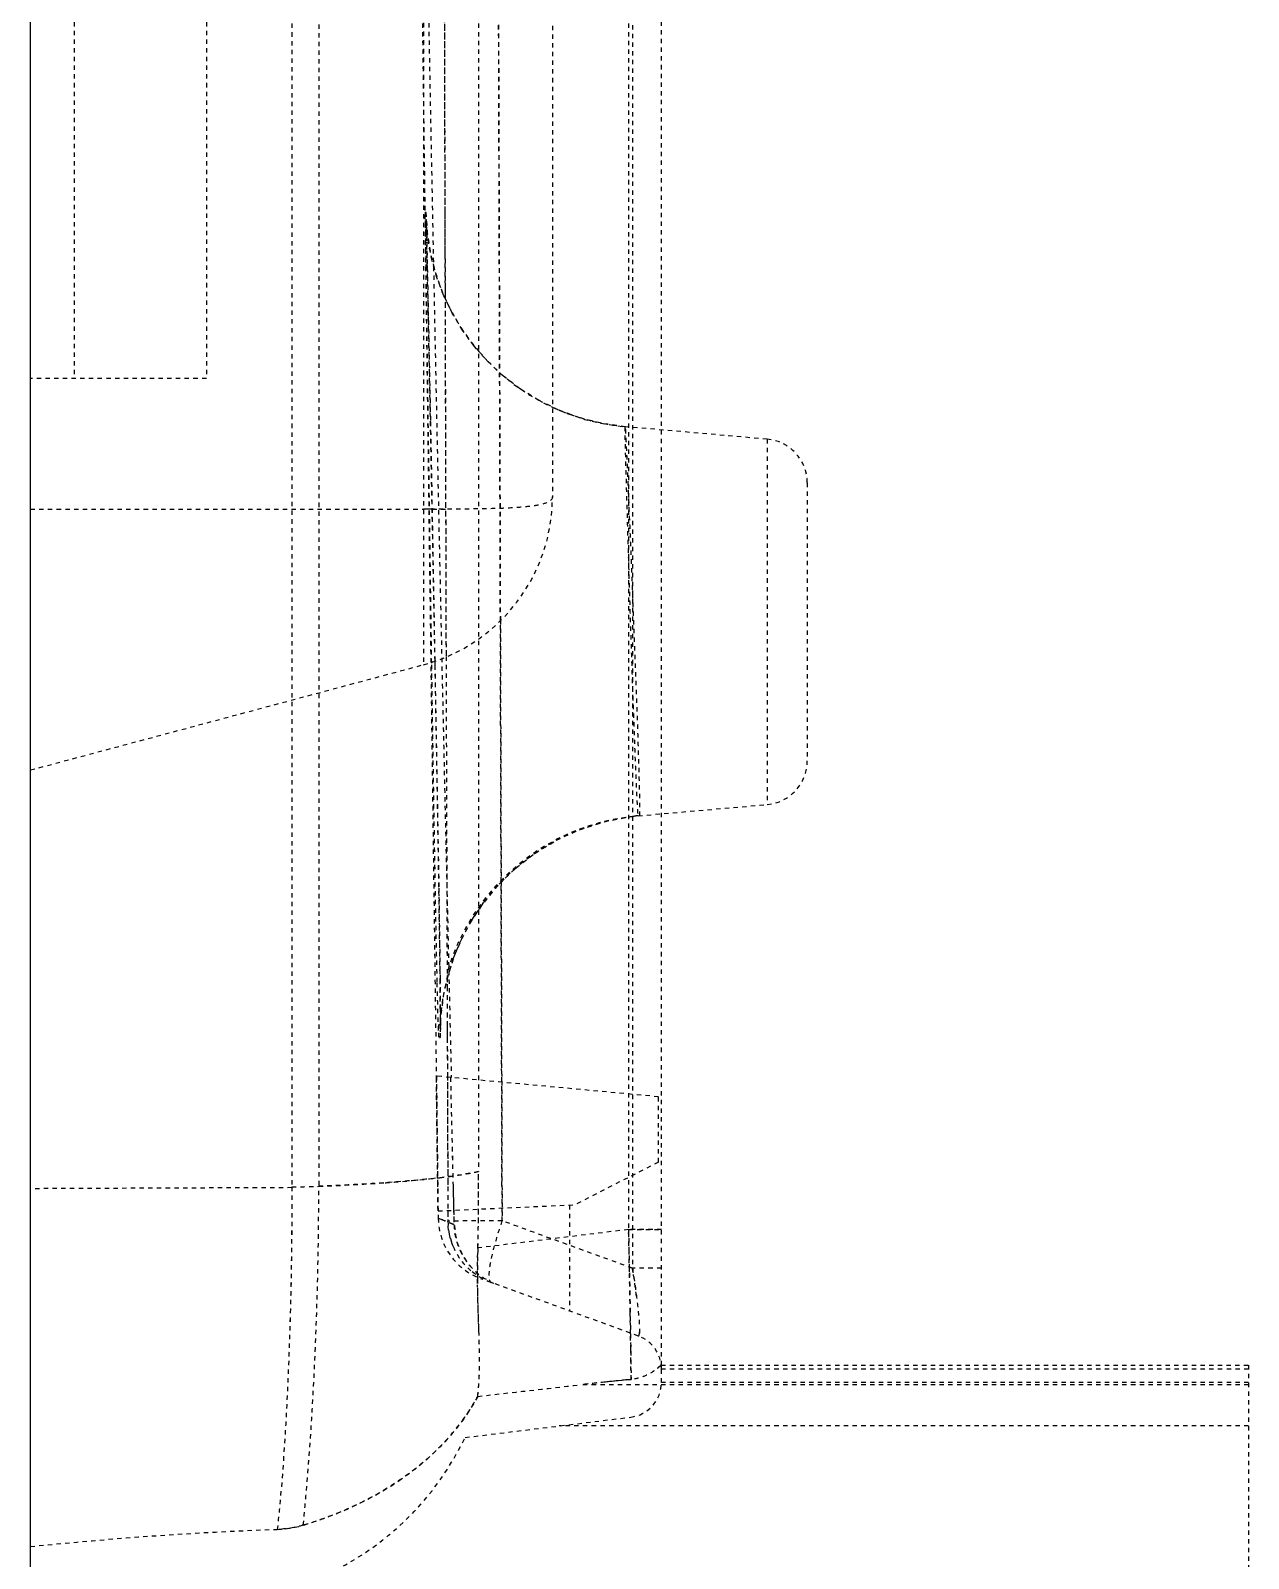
# Model space of a CAD drawing. Header units: millimetres. Extents: x 2604 to 3411, y 1248 to 1867.
# Drawn here: x 3254.22 to 3282.22, y 1444.89 to 1480.03 of the extents above; entities that cross this region are included whole.
import ezdxf

# ---------------------------------------------------------------- set-up
doc = ezdxf.new("R2010")
doc.units = ezdxf.units.MM
doc.linetypes.add('HIDDEN', pattern=[0.2, 0.1, -0.1])
doc.layers.add('DEFAULT_2', color=8, linetype='HIDDEN')

msp = doc.modelspace()

# ---------------------------------------------------------------- linework, layer by layer
at = {"color": 7, "linetype": 'Continuous'}
msp.add_line((3254.223, 1355.021), (3254.223, 1785.021), dxfattribs=at)
at = {"layer": 'DEFAULT_2', "color": 8, "linetype": 'HIDDEN'}
for p, q in [((3268.726, 1448.935), (3268.726, 1703.845)), ((3268.061, 1693.352), (3268.061, 1451.562)), ((3267.971, 1692.99), (3267.971, 1452.453)), ((3260.229, 1691.586), (3260.229, 1453.415)), ((3260.847, 1691.569), (3260.847, 1453.446)), ((3264.524, 1691.391), (3264.521, 1453.786)), ((3263.253, 1510.205), (3263.258, 1465.442)), ((3266.223, 1494.736), (3266.223, 1469.305)), ((3255.223, 1492.021), (3255.223, 1472.021)), ((3258.265, 1492.021), (3258.265, 1472.021)), ((3263.15, 1486.391), (3263.593, 1452.716)), ((3265.064, 1452.653), (3264.971, 1484.76)), ((3263.726, 1484.58), (3263.775, 1465.634)), ((3263.734, 1480.922), (3263.747, 1475.849)), ((3263.303, 1475.846), (3263.297, 1475.848)), ((3263.297, 1475.848), (3263.31, 1474.59)), ((3263.313, 1475.841), (3263.303, 1475.846)), ((3263.747, 1475.849), (3263.747, 1475.669)), ((3263.32, 1475.668), (3263.32, 1475.672)), ((3263.32, 1475.672), (3263.321, 1475.626)), ((3263.321, 1475.626), (3263.328, 1475.359)), ((3263.747, 1475.669), (3263.752, 1473.948)), ((3263.328, 1475.359), (3263.418, 1471.031)), ((3263.31, 1474.59), (3263.425, 1466.374)), ((3263.752, 1473.948), (3263.775, 1465.634)), ((3258.265, 1472.021), (3254.223, 1472.021)), ((3263.418, 1471.031), (3263.61, 1460.306)), ((3271.162, 1470.629), (3267.883, 1470.916)), ((3271.162, 1470.629), (3271.162, 1462.227)), ((3272.079, 1469.628), (3272.079, 1463.228)), ((3254.223, 1469.021), (3263.258, 1469.021)), ((3263.383, 1469.021), (3263.258, 1469.021)), ((3263.461, 1469.021), (3263.383, 1469.021)), ((3263.425, 1466.374), (3263.439, 1465.437)), ((3265.024, 1466.468), (3265.064, 1452.653)), ((3263.522, 1465.533), (3263.507, 1466.342)), ((3254.223, 1463.021), (3263.258, 1465.442)), ((3263.524, 1465.439), (3263.522, 1465.533)), ((3263.775, 1465.634), (3263.776, 1465.443)), ((3263.776, 1465.443), (3263.799, 1458.293)), ((3263.776, 1465.443), (3263.818, 1452.647)), ((3268.189, 1461.967), (3271.162, 1462.227)), ((3268.227, 1461.97), (3268.112, 1461.959)), ((3263.61, 1460.306), (3263.638, 1458.228)), ((3263.799, 1458.293), (3263.8, 1458.032)), ((3263.638, 1458.228), (3263.644, 1457.498)), ((3263.8, 1458.032), (3263.803, 1457.141)), ((3263.628, 1456.871), (3263.641, 1456.87)), ((3263.803, 1457.141), (3263.803, 1456.871)), ((3263.803, 1456.871), (3263.806, 1455.981)), ((3268.657, 1455.505), (3263.552, 1455.98)), ((3263.584, 1453.434), (3263.552, 1455.98)), ((3263.573, 1454.43), (3263.554, 1455.98)), ((3263.554, 1455.98), (3263.591, 1452.88)), ((3263.806, 1455.981), (3263.815, 1453.435)), ((3263.877, 1455.95), (3263.958, 1452.566)), ((3263.877, 1455.95), (3263.936, 1453.442)), ((3268.657, 1454), (3268.657, 1455.505)), ((3263.585, 1453.434), (3263.573, 1454.43)), ((3264.522, 1453.187), (3264.521, 1453.786)), ((3268.657, 1454), (3266.738, 1453.022)), ((3260.229, 1453.415), (3254.223, 1453.391)), ((3263.591, 1452.88), (3263.585, 1453.434)), ((3263.815, 1453.435), (3263.817, 1452.881)), ((3263.936, 1453.442), (3263.95, 1452.889)), ((3263.591, 1452.88), (3266.738, 1453.022)), ((3266.611, 1453.016), (3266.611, 1450.581)), ((3263.593, 1452.713), (3263.606, 1452.709)), ((3263.593, 1452.713), (3263.653, 1452.692)), ((3263.957, 1452.566), (3263.593, 1452.713)), ((3263.606, 1452.709), (3263.818, 1452.647)), ((3263.653, 1452.692), (3263.957, 1452.566)), ((3263.817, 1452.881), (3263.818, 1452.647)), ((3265.064, 1452.653), (3263.818, 1452.647)), ((3263.95, 1452.889), (3263.954, 1452.722)), ((3263.954, 1452.722), (3263.958, 1452.566)), ((3268.061, 1451.562), (3265.064, 1452.653)), ((3267.971, 1452.453), (3264.507, 1452.028)), ((3268.726, 1452.453), (3267.971, 1452.453)), ((3268.197, 1450.003), (3264.584, 1451.318)), ((3268.726, 1451.562), (3268.061, 1451.562)), ((3268.022, 1449.699), (3268.017, 1450.053)), ((3268.717, 1449.33), (3268.726, 1449.243)), ((3268.718, 1449.33), (3282.223, 1449.33)), ((3282.223, 1449.243), (3268.726, 1449.243)), ((3282.223, 1449.33), (3282.223, 1375.021)), ((3282.223, 1448.88), (3266.855, 1448.88)), ((3267.931, 1448.995), (3268.029, 1449.005)), ((3282.223, 1448.935), (3268.726, 1448.935)), ((3264.215, 1447.67), (3268.02, 1448.137)), ((3282.223, 1447.935), (3266.375, 1447.935))]:
    msp.add_line(p, q, dxfattribs=at)
for points in [[(3267.9, 1470.914), (3267.348, 1470.994), (3266.844, 1471.122), (3266.363, 1471.299), (3265.909, 1471.521), (3265.485, 1471.783), (3265.096, 1472.08), (3264.743, 1472.409), (3264.428, 1472.764), (3264.153, 1473.138), (3263.919, 1473.528), (3263.725, 1473.926), (3263.572, 1474.327), (3263.456, 1474.727), (3263.377, 1475.122), (3263.334, 1475.458), (3263.322, 1475.627), (3263.32, 1475.668)], [(3263.645, 1457.14), (3263.645, 1457.138), (3263.648, 1457.225), (3263.665, 1457.46), (3263.713, 1457.816), (3263.802, 1458.23), (3263.94, 1458.677), (3264.128, 1459.125), (3264.365, 1459.565), (3264.653, 1459.991), (3264.994, 1460.396), (3265.385, 1460.772), (3265.825, 1461.11), (3266.311, 1461.404), (3266.84, 1461.647), (3267.407, 1461.83), (3268.004, 1461.946), (3268.114, 1461.959)], [(3263.644, 1457.498), (3263.645, 1457.219), (3263.645, 1457.148), (3263.645, 1457.14)]]:
    msp.add_lwpolyline(points, dxfattribs=at)
for centre, radius, start, end in [((8467.393, 1579.42), 5204.962, 181.024072, 181.359285), ((3268.338, 1475.921), 5.026, 180.8837, 264.9652), ((-258.899, 1401.424), 3523.004, 1.055828, 1.18998), ((3271.074, 1469.628), 1.005, 0, 85), ((3262.223, 1469.305), 4, 285, 0), ((3263.352, 1614.58), 145.559, 270.04281, 270.16486), ((3271.074, 1463.228), 1.005, 275, 0), ((3268.668, 1456.96), 5.03, 96.3525, 181.0368), ((3268.624, 1456.961), 5.024, 95.9028, 163.2339), ((3268.618, 1457.061), 4.925, 94.9891, 95.8853), ((3157.502, 1456.889), 106.144, 0.21888, 0.669), ((3268.575, 1456.96), 4.973, 177.4779, 180.9958), ((3261.791, 1468.844), 15.31, 276.8805, 277.7054), ((3209.113, 1453.168), 55.409, 359.4138, 0.02), ((3265.1, 1452.735), 1.507, 180.8157, 250), ((3265.325, 1452.652), 1.507, 180.1938, 229.8007), ((3265.458, 1452.584), 1.488, 181.3744, 249.9956), ((3237.386, 1452.878), 27.134, 358.2036, 359.4141), ((2891.498, 1443.978), 376.569, 1.14141, 1.28959), ((3281.66, 1451.49), 17.162, 178.205, 180.2332), ((3285.326, 1451.486), 20.827, 180.1811, 180.4722), ((3286.756, 1451.498), 22.258, 180.4729, 180.8091), ((2953.014, 1445.178), 315.041, 0.9755, 1.1461), ((3243.916, 1447.764), 24.442, 8.7156, 8.9374), ((3246.51, 1448.145), 21.821, 7.3081, 8.7606), ((3023.496, 1446.375), 244.548, 0.86181, 0.97622), ((3267.922, 1449.248), 0.804, 0, 70), ((3150.076, 1448.081), 117.957, 0.44899, 0.78596), ((3277.302, 1356.199), 93.269, 95.70575, 96.43137), ((3277.26, 1356.58), 92.885, 96.06921, 96.43188), ((3277.341, 1355.82), 93.65, 95.76688, 96.06964), ((3267.922, 1448.935), 0.804, 277, 0), ((3260.026, 1451.056), 5.099, 324.1744, 331.4017)]:
    msp.add_arc(centre, radius, start, end, dxfattribs=at)
msp.add_ellipse((3285.097, 1454.588), major_axis=(262.701, 29.876), ratio=0.013688, start_param=-1.650827, end_param=-1.641849, dxfattribs=at)
for points in [[(3264.971, 1484.76), (3264.984, 1478.663), (3265.007, 1472.565), (3265.024, 1466.468)], [(3264.507, 1452.028), (3264.526, 1452.614), (3264.522, 1453.2), (3264.521, 1453.786)], [(3263.943, 1452.052), (3263.862, 1452.238), (3263.819, 1452.445), (3263.818, 1452.647)], [(3263.958, 1452.566), (3263.962, 1452.366), (3264.009, 1452.164), (3264.091, 1451.982)], [(3264.091, 1451.982), (3264.172, 1451.801), (3264.293, 1451.633), (3264.438, 1451.498)], [(3264.81, 1451.236), (3264.62, 1451.305), (3264.44, 1451.416), (3264.292, 1451.555)], [(3260.493, 1445.653), (3260.3, 1445.596), (3260.097, 1445.564), (3259.895, 1445.557)], [(3259.895, 1445.557), (3260.097, 1445.564), (3260.3, 1445.596), (3260.493, 1445.653)], [(3254.223, 1445.162), (3256.109, 1445.353), (3258.001, 1445.494), (3259.895, 1445.557)]]:
    msp.add_open_spline(points, degree=3, dxfattribs=at)
for points, knots in [([(3263.322, 1475.59), (3263.321, 1475.626), (3263.318, 1475.687), (3263.321, 1475.77), (3263.31, 1475.81), (3263.318, 1475.839), (3263.313, 1475.841)], [0, 0, 0, 0, 0.434107, 0.746099, 0.935021, 1, 1, 1, 1]), ([(3263.346, 1474.589), (3263.343, 1474.695), (3263.336, 1475.029), (3263.328, 1475.362), (3263.322, 1475.59)], [0, 0, 0, 0, 0.318266, 1, 1, 1, 1]), ([(3267.901, 1470.914), (3267.76, 1470.926), (3267.18, 1471.002), (3266.612, 1471.179), (3266.209, 1471.368)], [0, 0, 0, 0, 0.240553, 1, 1, 1, 1]), ([(3267.883, 1470.916), (3267.882, 1470.916), (3267.885, 1470.903), (3267.882, 1470.891), (3267.884, 1470.861), (3267.884, 1470.804), (3267.887, 1470.704), (3267.89, 1470.557), (3267.895, 1470.369), (3267.901, 1470.145), (3267.908, 1469.885), (3267.92, 1469.473), (3267.937, 1468.89), (3267.959, 1468.124), (3267.984, 1467.295), (3268.011, 1466.434), (3268.039, 1465.573), (3268.067, 1464.745), (3268.094, 1463.982), (3268.116, 1463.401), (3268.132, 1462.991), (3268.144, 1462.733), (3268.154, 1462.509), (3268.163, 1462.323), (3268.171, 1462.176), (3268.177, 1462.077), (3268.182, 1462.021), (3268.184, 1461.991), (3268.187, 1461.979), (3268.187, 1461.967), (3268.189, 1461.967)], [0, 0, 0, 0, 0.00063, 0.002507, 0.005609, 0.009912, 0.022031, 0.038677, 0.059662, 0.084798, 0.113899, 0.146777, 0.222763, 0.309497, 0.403372, 0.500776, 0.598109, 0.691795, 0.778268, 0.853959, 0.886691, 0.915652, 0.94066, 0.961529, 0.978078, 0.990124, 0.9944, 0.997484, 0.999353, 1, 1, 1, 1]), ([(3268.227, 1461.97), (3268.229, 1461.971), (3268.228, 1461.982), (3268.231, 1461.996), (3268.231, 1462.025), (3268.232, 1462.082), (3268.232, 1462.181), (3268.23, 1462.329), (3268.226, 1462.515), (3268.221, 1462.739), (3268.214, 1462.998), (3268.203, 1463.407), (3268.184, 1463.988), (3268.157, 1464.751), (3268.126, 1465.578), (3268.093, 1466.437), (3268.059, 1467.297), (3268.026, 1468.125), (3267.994, 1468.889), (3267.969, 1469.472), (3267.952, 1469.883), (3267.94, 1470.143), (3267.93, 1470.367), (3267.921, 1470.555), (3267.914, 1470.703), (3267.909, 1470.802), (3267.904, 1470.859), (3267.904, 1470.889), (3267.9, 1470.902), (3267.902, 1470.914), (3267.9, 1470.914)], [0, 0, 0, 0, 0.000686, 0.002584, 0.005692, 0.009991, 0.022076, 0.038658, 0.059554, 0.084582, 0.113558, 0.146298, 0.221988, 0.308436, 0.402075, 0.499341, 0.59666, 0.690446, 0.777106, 0.853046, 0.885917, 0.915022, 0.940171, 0.961176, 0.977849, 0.990001, 0.994323, 0.997445, 0.999343, 1, 1, 1, 1]), ([(3266.223, 1469.308), (3266.223, 1469.218), (3265.999, 1469.123), (3265.731, 1469.085), (3265.37, 1469.05), (3264.938, 1469.032), (3264.222, 1469.019), (3263.655, 1469.02), (3263.258, 1469.021)], [0, 0, 0, 0, 0.088473, 0.175519, 0.292814, 0.437961, 0.607274, 1, 1, 1, 1]), ([(3263.439, 1465.437), (3263.45, 1464.702), (3263.488, 1462.265), (3263.528, 1459.828), (3263.565, 1458.126)], [0, 0, 0, 0, 0.301454, 1, 1, 1, 1]), ([(3263.639, 1458.128), (3263.635, 1458.577), (3263.603, 1461.014), (3263.56, 1463.451), (3263.524, 1465.439)], [0, 0, 0, 0, 0.184255, 1, 1, 1, 1]), ([(3263.565, 1458.126), (3263.569, 1457.946), (3263.575, 1457.694), (3263.583, 1457.383), (3263.588, 1457.205), (3263.593, 1457.067), (3263.595, 1456.975), (3263.599, 1456.923), (3263.599, 1456.896), (3263.602, 1456.884), (3263.601, 1456.874), (3263.603, 1456.873)], [0, 0, 0, 0, 0.431236, 0.603125, 0.744839, 0.85569, 0.935327, 0.963359, 0.983492, 0.995701, 1, 1, 1, 1]), ([(3263.64, 1456.87), (3263.643, 1456.87), (3263.641, 1456.885), (3263.645, 1456.9), (3263.644, 1456.936), (3263.646, 1457.005), (3263.646, 1457.128), (3263.646, 1457.233), (3263.646, 1457.295)], [0, 0, 0, 0, 0.016147, 0.063489, 0.142126, 0.25194, 0.564526, 1, 1, 1, 1]), ([(3264.521, 1453.786), (3264.028, 1453.682), (3262.802, 1453.544), (3261.574, 1453.475), (3260.847, 1453.446)], [0, 0, 0, 0, 0.409084, 1, 1, 1, 1]), ([(3263.843, 1453.672), (3263.907, 1453.681), (3264.134, 1453.713), (3264.359, 1453.752), (3264.521, 1453.786)], [0, 0, 0, 0, 0.279742, 1, 1, 1, 1]), ([(3260.229, 1453.432), (3260.231, 1451.979), (3260.183, 1449.35), (3260.02, 1446.725), (3259.896, 1445.557)], [0, 0, 0, 0, 0.552924, 1, 1, 1, 1]), ([(3260.229, 1453.432), (3260.235, 1451.979), (3260.18, 1449.351), (3260.021, 1446.725), (3259.896, 1445.557)], [0, 0, 0, 0, 0.552926, 1, 1, 1, 1]), ([(3260.229, 1453.432), (3260.282, 1453.433), (3260.488, 1453.438), (3260.694, 1453.441), (3260.847, 1453.446)], [0, 0, 0, 0, 0.256104, 1, 1, 1, 1]), ([(3260.493, 1445.653), (3260.61, 1446.835), (3260.786, 1449.431), (3260.851, 1452.032), (3260.848, 1453.446)], [0, 0, 0, 0, 0.456472, 1, 1, 1, 1]), ([(3260.847, 1453.446), (3260.981, 1453.451), (3261.49, 1453.473), (3261.999, 1453.502), (3262.374, 1453.528)], [0, 0, 0, 0, 0.261582, 1, 1, 1, 1]), ([(3262.374, 1453.528), (3262.488, 1453.536), (3262.905, 1453.568), (3263.322, 1453.608), (3263.625, 1453.644)], [0, 0, 0, 0, 0.272372, 1, 1, 1, 1]), ([(3265.064, 1452.653), (3265.003, 1452.48), (3264.9, 1452.158), (3264.794, 1451.731), (3264.754, 1451.44), (3264.765, 1451.289), (3264.793, 1451.242), (3264.81, 1451.236)], [0, 0, 0, 0, 0.37374, 0.68806, 0.90161, 0.963634, 1, 1, 1, 1]), ([(3267.971, 1452.453), (3268.068, 1452.452), (3268.209, 1452.452), (3268.388, 1452.452), (3268.501, 1452.451), (3268.59, 1452.453), (3268.664, 1452.45), (3268.695, 1452.456), (3268.726, 1452.449), (3268.726, 1452.453)], [0, 0, 0, 0, 0.387179, 0.559989, 0.710595, 0.83373, 0.924917, 0.980949, 1, 1, 1, 1]), ([(3267.971, 1452.453), (3267.978, 1452.123), (3268.002, 1450.974), (3268.023, 1449.825), (3268.029, 1449.005)], [0, 0, 0, 0, 0.286921, 1, 1, 1, 1]), ([(3264.503, 1448.615), (3264.564, 1449.117), (3264.528, 1450.26), (3264.486, 1451.396), (3264.507, 1452.028)], [0, 0, 0, 0, 0.444489, 1, 1, 1, 1]), ([(3268.061, 1451.562), (3268.093, 1451.363), (3268.147, 1450.995), (3268.196, 1450.556), (3268.221, 1450.279), (3268.22, 1450.127), (3268.226, 1450.057), (3268.206, 1450), (3268.197, 1450.003)], [0, 0, 0, 0, 0.38367, 0.71021, 0.834044, 0.925232, 0.980621, 1, 1, 1, 1]), ([(3264.531, 1450.126), (3264.528, 1450.211), (3264.516, 1450.564), (3264.504, 1450.916), (3264.5, 1451.184)], [0, 0, 0, 0, 0.241125, 1, 1, 1, 1]), ([(3264.503, 1448.615), (3264.516, 1448.723), (3264.559, 1449.226), (3264.544, 1449.731), (3264.531, 1450.126)], [0, 0, 0, 0, 0.215591, 1, 1, 1, 1]), ([(3268.197, 1450.003), (3268.206, 1450), (3268.226, 1450.054), (3268.221, 1450.081), (3268.222, 1450.109)], [0, 0, 0, 0, 0.260611, 1, 1, 1, 1]), ([(3268.718, 1449.33), (3268.711, 1449.33), (3268.694, 1449.312), (3268.66, 1449.283), (3268.605, 1449.234), (3268.49, 1449.153), (3268.3, 1449.056), (3268.124, 1449.015), (3268.029, 1449.005)], [0, 0, 0, 0, 0.025818, 0.085298, 0.180312, 0.30718, 0.631326, 1, 1, 1, 1]), ([(3268.636, 1449.262), (3268.642, 1449.267), (3268.663, 1449.285), (3268.683, 1449.304), (3268.697, 1449.316)], [0, 0, 0, 0, 0.318719, 1, 1, 1, 1]), ([(3268.726, 1449.243), (3268.726, 1449.262), (3268.725, 1449.289), (3268.726, 1449.318), (3268.722, 1449.327)], [0, 0, 0, 0, 0.661161, 1, 1, 1, 1]), ([(3264.503, 1448.615), (3264.31, 1448.261), (3263.827, 1447.585), (3262.873, 1446.752), (3261.745, 1446.097), (3260.92, 1445.78), (3260.493, 1445.653)], [0, 0, 0, 0, 0.236872, 0.483202, 0.738251, 1, 1, 1, 1]), ([(3262.694, 1446.677), (3262.837, 1446.774), (3263.384, 1447.173), (3263.865, 1447.664), (3264.16, 1448.071)], [0, 0, 0, 0, 0.256361, 1, 1, 1, 1]), ([(3260.323, 1444.221), (3261.251, 1444.562), (3262.786, 1445.474), (3263.828, 1446.879), (3264.215, 1447.67)], [0, 0, 0, 0, 0.518483, 1, 1, 1, 1]), ([(3260.493, 1445.653), (3260.691, 1445.712), (3261.459, 1445.972), (3262.192, 1446.34), (3262.694, 1446.677)], [0, 0, 0, 0, 0.254484, 1, 1, 1, 1])]:
    msp.add_open_spline(points, degree=3, knots=knots, dxfattribs=at)

doc.saveas('drawing.dxf')
